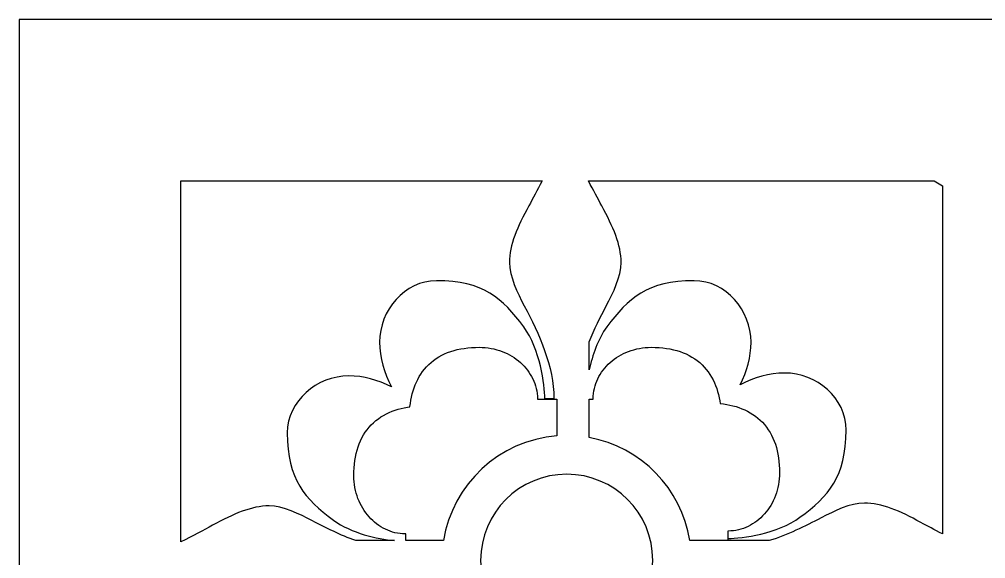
# Model space of a CAD drawing. Header units: centimetres. Extents: x 20.9 to 27, y -2.7 to 9.
# Drawn here: x 20.936 to 22.323, y 8.227 to 9.001 of the extents above; entities that cross this region are included whole.
import ezdxf

# ---------------------------------------------------------------- set-up
doc = ezdxf.new("R2010")
doc.units = ezdxf.units.CM
doc.header["$MEASUREMENT"] = 0
doc.layers.add('layer 1', color=7, linetype='Continuous')

msp = doc.modelspace()

# ---------------------------------------------------------------- linework, layer by layer
at = {"layer": 'layer 1', "color": 250}
for points, knots in [([(20.93631, -2.70131), (20.93631, -2.70131), (20.93631, 9.00077), (20.93631, 9.00077), (20.93631, 9.00077), (20.93631, 9.00077), (26.99977, 9.00077), (26.99977, 9.00077), (26.99977, 9.00077), (26.99977, 9.00077), (26.99977, -2.70131), (26.99977, -2.70131), (26.99977, -2.70131), (26.99977, -2.70131), (20.93631, -2.70131), (20.93631, -2.70131)], [0, 0, 0, 0, 0.2, 0.2, 0.2, 0.2, 0.4, 0.4, 0.4, 0.4, 0.6, 0.6, 0.6, 0.6, 1, 1, 1, 1]), ([(21.47463, 8.2533), (21.45035, 8.25578), (21.41254, 8.26378), (21.38717, 8.28266), (21.38717, 8.28266), (21.34627, 8.31291), (21.32093, 8.34071), (21.32093, 8.40778), (21.32093, 8.40778), (21.32093, 8.45358), (21.36344, 8.48956), (21.40925, 8.48956), (21.40925, 8.48956), (21.42997, 8.48956), (21.45137, 8.48353), (21.47032, 8.47397), (21.47032, 8.47397), (21.45996, 8.49358), (21.45334, 8.51603), (21.45334, 8.53774), (21.45334, 8.53774), (21.45334, 8.58355), (21.48932, 8.62606), (21.53512, 8.62606), (21.53512, 8.62606), (21.60219, 8.62606), (21.62998, 8.60072), (21.66024, 8.55982), (21.66024, 8.55982), (21.68396, 8.52794), (21.69051, 8.47641), (21.69051, 8.45678), (21.69051, 8.45678), (21.69051, 8.45678), (21.70359, 8.45678), (21.70359, 8.45678), (21.70359, 8.45678), (21.70359, 8.5034), (21.68233, 8.55001), (21.66106, 8.59008), (21.66106, 8.59008), (21.65124, 8.60889), (21.6398, 8.63179), (21.6398, 8.65224), (21.6398, 8.65224), (21.6398, 8.67678), (21.65124, 8.70376), (21.66761, 8.73319), (21.66761, 8.73319), (21.67327, 8.74363), (21.67981, 8.75591), (21.68654, 8.76905), (21.68654, 8.76905), (21.68654, 8.76905), (21.16804, 8.76905), (21.16804, 8.76905), (21.16804, 8.76905), (21.16804, 8.76905), (21.16804, 8.25134), (21.16804, 8.25134), (21.16804, 8.25134), (21.18488, 8.2598), (21.20078, 8.26823), (21.21379, 8.27529), (21.21379, 8.27529), (21.24322, 8.29166), (21.27021, 8.3031), (21.29475, 8.3031), (21.29475, 8.3031), (21.3152, 8.3031), (21.3381, 8.29166), (21.35691, 8.28183), (21.35691, 8.28183), (21.37636, 8.27151), (21.39735, 8.26119), (21.41913, 8.2533), (21.41913, 8.2533), (21.41913, 8.2533), (21.47463, 8.2533), (21.47463, 8.2533)], [0, 0, 0, 0, 0.047619, 0.047619, 0.047619, 0.047619, 0.0952381, 0.0952381, 0.0952381, 0.0952381, 0.1428571, 0.1428571, 0.1428571, 0.1428571, 0.1904762, 0.1904762, 0.1904762, 0.1904762, 0.2380952, 0.2380952, 0.2380952, 0.2380952, 0.2857143, 0.2857143, 0.2857143, 0.2857143, 0.3333333, 0.3333333, 0.3333333, 0.3333333, 0.3809524, 0.3809524, 0.3809524, 0.3809524, 0.4285714, 0.4285714, 0.4285714, 0.4285714, 0.4761905, 0.4761905, 0.4761905, 0.4761905, 0.5238095, 0.5238095, 0.5238095, 0.5238095, 0.5714286, 0.5714286, 0.5714286, 0.5714286, 0.6190476, 0.6190476, 0.6190476, 0.6190476, 0.6666667, 0.6666667, 0.6666667, 0.6666667, 0.7142857, 0.7142857, 0.7142857, 0.7142857, 0.7619048, 0.7619048, 0.7619048, 0.7619048, 0.8095238, 0.8095238, 0.8095238, 0.8095238, 0.8571429, 0.8571429, 0.8571429, 0.8571429, 0.9047619, 0.9047619, 0.9047619, 0.9047619, 1, 1, 1, 1]), ([(22.26134, 8.26287), (22.26134, 8.26287), (22.26134, 8.76187), (22.26134, 8.76187), (22.26134, 8.76187), (22.26134, 8.76187), (22.24938, 8.76905), (22.24938, 8.76905), (22.24938, 8.76905), (22.24938, 8.76905), (21.75336, 8.76905), (21.75336, 8.76905), (21.75336, 8.76905), (21.76009, 8.75591), (21.76662, 8.74363), (21.77229, 8.73319), (21.77229, 8.73319), (21.78865, 8.70376), (21.80009, 8.67678), (21.80009, 8.65224), (21.80009, 8.65224), (21.80009, 8.63179), (21.78865, 8.60889), (21.77883, 8.59008), (21.77883, 8.59008), (21.77019, 8.57381), (21.76156, 8.55647), (21.75435, 8.53848), (21.75435, 8.53848), (21.75435, 8.53848), (21.75435, 8.49804), (21.75435, 8.49804), (21.75435, 8.49804), (21.75878, 8.51887), (21.76662, 8.54231), (21.77965, 8.55982), (21.77965, 8.55982), (21.80991, 8.60072), (21.8377, 8.62606), (21.90478, 8.62606), (21.90478, 8.62606), (21.95058, 8.62606), (21.98655, 8.58355), (21.98655, 8.53774), (21.98655, 8.53774), (21.98655, 8.51702), (21.98052, 8.49562), (21.97096, 8.47666), (21.97096, 8.47666), (21.99057, 8.48702), (22.01302, 8.49365), (22.03473, 8.49365), (22.03473, 8.49365), (22.08054, 8.49365), (22.12306, 8.45767), (22.12306, 8.41187), (22.12306, 8.41187), (22.12306, 8.3448), (22.09771, 8.317), (22.05681, 8.28675), (22.05681, 8.28675), (22.02493, 8.26303), (21.9734, 8.25648), (21.95377, 8.25648), (21.95377, 8.25648), (21.95377, 8.25648), (21.95377, 8.2533), (21.95377, 8.2533), (21.95377, 8.2533), (21.95377, 8.2533), (22.01275, 8.2533), (22.01275, 8.2533), (22.01275, 8.2533), (22.03886, 8.26149), (22.06405, 8.27371), (22.08707, 8.28593), (22.08707, 8.28593), (22.10588, 8.29575), (22.12878, 8.30719), (22.14923, 8.30719), (22.14923, 8.30719), (22.17377, 8.30719), (22.20076, 8.29575), (22.23019, 8.27938), (22.23019, 8.27938), (22.23936, 8.2744), (22.24997, 8.26874), (22.26134, 8.26287)], [0, 0, 0, 0, 0.0434783, 0.0434783, 0.0434783, 0.0434783, 0.0869565, 0.0869565, 0.0869565, 0.0869565, 0.1304348, 0.1304348, 0.1304348, 0.1304348, 0.173913, 0.173913, 0.173913, 0.173913, 0.2173913, 0.2173913, 0.2173913, 0.2173913, 0.2608696, 0.2608696, 0.2608696, 0.2608696, 0.3043478, 0.3043478, 0.3043478, 0.3043478, 0.3478261, 0.3478261, 0.3478261, 0.3478261, 0.3913043, 0.3913043, 0.3913043, 0.3913043, 0.4347826, 0.4347826, 0.4347826, 0.4347826, 0.4782609, 0.4782609, 0.4782609, 0.4782609, 0.5217391, 0.5217391, 0.5217391, 0.5217391, 0.5652174, 0.5652174, 0.5652174, 0.5652174, 0.6086957, 0.6086957, 0.6086957, 0.6086957, 0.6521739, 0.6521739, 0.6521739, 0.6521739, 0.6956522, 0.6956522, 0.6956522, 0.6956522, 0.7391304, 0.7391304, 0.7391304, 0.7391304, 0.7826087, 0.7826087, 0.7826087, 0.7826087, 0.826087, 0.826087, 0.826087, 0.826087, 0.8695652, 0.8695652, 0.8695652, 0.8695652, 0.9130435, 0.9130435, 0.9130435, 0.9130435, 1, 1, 1, 1]), ([(21.49092, 8.2533), (21.49092, 8.2533), (21.54518, 8.2533), (21.54518, 8.2533), (21.54518, 8.2533), (21.55802, 8.3341), (21.62492, 8.39692), (21.70765, 8.40348), (21.70765, 8.40348), (21.70765, 8.40348), (21.70765, 8.45606), (21.70765, 8.45606), (21.70765, 8.45606), (21.70765, 8.45606), (21.67997, 8.45606), (21.67997, 8.45606), (21.67997, 8.45606), (21.67997, 8.45606), (21.67997, 8.45707), (21.67997, 8.45707), (21.67997, 8.45707), (21.67997, 8.45707), (21.67986, 8.46052), (21.67986, 8.46052), (21.67986, 8.46052), (21.67986, 8.46052), (21.67953, 8.46423), (21.67953, 8.46423), (21.67953, 8.46423), (21.67953, 8.46423), (21.67898, 8.46789), (21.67898, 8.46789), (21.67898, 8.46789), (21.67898, 8.46789), (21.67822, 8.47151), (21.67822, 8.47151), (21.67822, 8.47151), (21.67822, 8.47151), (21.67727, 8.47506), (21.67727, 8.47506), (21.67727, 8.47506), (21.67727, 8.47506), (21.67612, 8.47855), (21.67612, 8.47855), (21.67612, 8.47855), (21.67612, 8.47855), (21.67479, 8.48197), (21.67479, 8.48197), (21.67479, 8.48197), (21.67479, 8.48197), (21.67328, 8.48531), (21.67328, 8.48531), (21.67328, 8.48531), (21.67328, 8.48531), (21.67159, 8.48857), (21.67159, 8.48857), (21.67159, 8.48857), (21.67159, 8.48857), (21.66974, 8.49174), (21.66974, 8.49174), (21.66974, 8.49174), (21.66974, 8.49174), (21.66774, 8.49482), (21.66774, 8.49482), (21.66774, 8.49482), (21.66774, 8.49482), (21.66557, 8.49781), (21.66557, 8.49781), (21.66557, 8.49781), (21.66557, 8.49781), (21.66326, 8.50069), (21.66326, 8.50069), (21.66326, 8.50069), (21.66326, 8.50069), (21.6608, 8.50347), (21.6608, 8.50347), (21.6608, 8.50347), (21.6608, 8.50347), (21.6582, 8.50615), (21.6582, 8.50615), (21.6582, 8.50615), (21.6582, 8.50615), (21.65546, 8.50871), (21.65546, 8.50871), (21.65546, 8.50871), (21.65546, 8.50871), (21.65259, 8.51116), (21.65259, 8.51116), (21.65259, 8.51116), (21.65259, 8.51116), (21.64959, 8.51348), (21.64959, 8.51348), (21.64959, 8.51348), (21.64959, 8.51348), (21.64647, 8.51568), (21.64647, 8.51568), (21.64647, 8.51568), (21.64647, 8.51568), (21.64322, 8.51775), (21.64322, 8.51775), (21.64322, 8.51775), (21.64322, 8.51775), (21.63986, 8.51968), (21.63986, 8.51968), (21.63986, 8.51968), (21.63986, 8.51968), (21.63639, 8.52147), (21.63639, 8.52147), (21.63639, 8.52147), (21.63639, 8.52147), (21.63281, 8.52311), (21.63281, 8.52311), (21.63281, 8.52311), (21.63281, 8.52311), (21.62913, 8.52461), (21.62913, 8.52461), (21.62913, 8.52461), (21.62913, 8.52461), (21.62534, 8.52594), (21.62534, 8.52594), (21.62534, 8.52594), (21.62534, 8.52594), (21.62146, 8.52712), (21.62146, 8.52712), (21.62146, 8.52712), (21.62146, 8.52712), (21.61749, 8.52813), (21.61749, 8.52813), (21.61749, 8.52813), (21.61749, 8.52813), (21.61343, 8.52897), (21.61343, 8.52897), (21.61343, 8.52897), (21.61343, 8.52897), (21.60929, 8.52962), (21.60929, 8.52962), (21.60929, 8.52962), (21.60929, 8.52962), (21.60509, 8.5301), (21.60509, 8.5301), (21.60509, 8.5301), (21.60509, 8.5301), (21.60081, 8.53039), (21.60081, 8.53039), (21.60081, 8.53039), (21.60081, 8.53039), (21.59652, 8.53048), (21.59652, 8.53048), (21.59652, 8.53048), (21.59652, 8.53048), (21.59087, 8.53039), (21.59087, 8.53039), (21.59087, 8.53039), (21.59087, 8.53039), (21.58542, 8.53012), (21.58542, 8.53012), (21.58542, 8.53012), (21.58542, 8.53012), (21.58011, 8.52967), (21.58011, 8.52967), (21.58011, 8.52967), (21.58011, 8.52967), (21.57494, 8.52902), (21.57494, 8.52902), (21.57494, 8.52902), (21.57494, 8.52902), (21.5699, 8.52819), (21.5699, 8.52819), (21.5699, 8.52819), (21.5699, 8.52819), (21.56499, 8.52717), (21.56499, 8.52717), (21.56499, 8.52717), (21.56499, 8.52717), (21.56022, 8.52595), (21.56022, 8.52595), (21.56022, 8.52595), (21.56022, 8.52595), (21.55559, 8.52453), (21.55559, 8.52453), (21.55559, 8.52453), (21.55559, 8.52453), (21.55109, 8.52291), (21.55109, 8.52291), (21.55109, 8.52291), (21.55109, 8.52291), (21.54674, 8.52108), (21.54674, 8.52108), (21.54674, 8.52108), (21.54674, 8.52108), (21.54254, 8.51905), (21.54254, 8.51905), (21.54254, 8.51905), (21.54254, 8.51905), (21.5385, 8.51681), (21.5385, 8.51681), (21.5385, 8.51681), (21.5385, 8.51681), (21.53462, 8.51437), (21.53462, 8.51437), (21.53462, 8.51437), (21.53462, 8.51437), (21.53091, 8.51174), (21.53091, 8.51174), (21.53091, 8.51174), (21.53091, 8.51174), (21.52739, 8.50891), (21.52739, 8.50891), (21.52739, 8.50891), (21.52739, 8.50891), (21.52405, 8.5059), (21.52405, 8.5059), (21.52405, 8.5059), (21.52405, 8.5059), (21.52091, 8.50271), (21.52091, 8.50271), (21.52091, 8.50271), (21.52091, 8.50271), (21.51797, 8.49936), (21.51797, 8.49936), (21.51797, 8.49936), (21.51797, 8.49936), (21.51523, 8.49586), (21.51523, 8.49586), (21.51523, 8.49586), (21.51523, 8.49586), (21.51269, 8.49222), (21.51269, 8.49222), (21.51269, 8.49222), (21.51269, 8.49222), (21.51035, 8.48845), (21.51035, 8.48845), (21.51035, 8.48845), (21.51035, 8.48845), (21.50821, 8.48456), (21.50821, 8.48456), (21.50821, 8.48456), (21.50821, 8.48456), (21.50627, 8.48056), (21.50627, 8.48056), (21.50627, 8.48056), (21.50627, 8.48056), (21.50452, 8.47647), (21.50452, 8.47647), (21.50452, 8.47647), (21.50452, 8.47647), (21.50294, 8.47228), (21.50294, 8.47228), (21.50294, 8.47228), (21.50294, 8.47228), (21.50154, 8.468), (21.50154, 8.468), (21.50154, 8.468), (21.50154, 8.468), (21.50031, 8.46364), (21.50031, 8.46364), (21.50031, 8.46364), (21.50031, 8.46364), (21.49925, 8.45921), (21.49925, 8.45921), (21.49925, 8.45921), (21.49925, 8.45921), (21.49833, 8.45469), (21.49833, 8.45469), (21.49833, 8.45469), (21.49833, 8.45469), (21.49757, 8.4501), (21.49757, 8.4501), (21.49757, 8.4501), (21.49757, 8.4501), (21.49695, 8.44544), (21.49695, 8.44544), (21.49695, 8.44544), (21.49695, 8.44544), (21.49693, 8.44531), (21.49693, 8.44531), (21.49693, 8.44531), (21.49693, 8.44531), (21.49342, 8.44475), (21.49342, 8.44475), (21.49342, 8.44475), (21.49342, 8.44475), (21.48885, 8.44387), (21.48885, 8.44387), (21.48885, 8.44387), (21.48885, 8.44387), (21.48436, 8.44283), (21.48436, 8.44283), (21.48436, 8.44283), (21.48436, 8.44283), (21.47994, 8.44163), (21.47994, 8.44163), (21.47994, 8.44163), (21.47994, 8.44163), (21.47561, 8.44026), (21.47561, 8.44026), (21.47561, 8.44026), (21.47561, 8.44026), (21.47137, 8.43871), (21.47137, 8.43871), (21.47137, 8.43871), (21.47137, 8.43871), (21.46722, 8.43698), (21.46722, 8.43698), (21.46722, 8.43698), (21.46722, 8.43698), (21.46317, 8.43505), (21.46317, 8.43505), (21.46317, 8.43505), (21.46317, 8.43505), (21.45923, 8.43293), (21.45923, 8.43293), (21.45923, 8.43293), (21.45923, 8.43293), (21.45541, 8.43062), (21.45541, 8.43062), (21.45541, 8.43062), (21.45541, 8.43062), (21.45171, 8.42809), (21.45171, 8.42809), (21.45171, 8.42809), (21.45171, 8.42809), (21.44816, 8.42536), (21.44816, 8.42536), (21.44816, 8.42536), (21.44816, 8.42536), (21.44475, 8.42242), (21.44475, 8.42242), (21.44475, 8.42242), (21.44475, 8.42242), (21.44152, 8.41928), (21.44152, 8.41928), (21.44152, 8.41928), (21.44152, 8.41928), (21.43845, 8.41594), (21.43845, 8.41594), (21.43845, 8.41594), (21.43845, 8.41594), (21.43558, 8.41241), (21.43558, 8.41241), (21.43558, 8.41241), (21.43558, 8.41241), (21.43289, 8.4087), (21.43289, 8.4087), (21.43289, 8.4087), (21.43289, 8.4087), (21.43041, 8.4048), (21.43041, 8.4048), (21.43041, 8.4048), (21.43041, 8.4048), (21.42814, 8.40074), (21.42814, 8.40074), (21.42814, 8.40074), (21.42814, 8.40074), (21.42607, 8.39652), (21.42607, 8.39652), (21.42607, 8.39652), (21.42607, 8.39652), (21.42421, 8.39214), (21.42421, 8.39214), (21.42421, 8.39214), (21.42421, 8.39214), (21.42256, 8.38762), (21.42256, 8.38762), (21.42256, 8.38762), (21.42256, 8.38762), (21.42112, 8.38296), (21.42112, 8.38296), (21.42112, 8.38296), (21.42112, 8.38296), (21.41987, 8.37815), (21.41987, 8.37815), (21.41987, 8.37815), (21.41987, 8.37815), (21.41883, 8.37321), (21.41883, 8.37321), (21.41883, 8.37321), (21.41883, 8.37321), (21.41799, 8.36813), (21.41799, 8.36813), (21.41799, 8.36813), (21.41799, 8.36813), (21.41733, 8.36292), (21.41733, 8.36292), (21.41733, 8.36292), (21.41733, 8.36292), (21.41687, 8.35757), (21.41687, 8.35757), (21.41687, 8.35757), (21.41687, 8.35757), (21.41659, 8.35208), (21.41659, 8.35208), (21.41659, 8.35208), (21.41659, 8.35208), (21.4165, 8.34638), (21.4165, 8.34638), (21.4165, 8.34638), (21.4165, 8.34638), (21.4166, 8.3421), (21.4166, 8.3421), (21.4166, 8.3421), (21.4166, 8.3421), (21.41689, 8.33782), (21.41689, 8.33782), (21.41689, 8.33782), (21.41689, 8.33782), (21.41736, 8.33361), (21.41736, 8.33361), (21.41736, 8.33361), (21.41736, 8.33361), (21.41802, 8.32947), (21.41802, 8.32947), (21.41802, 8.32947), (21.41802, 8.32947), (21.41886, 8.32541), (21.41886, 8.32541), (21.41886, 8.32541), (21.41886, 8.32541), (21.41987, 8.32144), (21.41987, 8.32144), (21.41987, 8.32144), (21.41987, 8.32144), (21.42104, 8.31756), (21.42104, 8.31756), (21.42104, 8.31756), (21.42104, 8.31756), (21.42238, 8.31377), (21.42238, 8.31377), (21.42238, 8.31377), (21.42238, 8.31377), (21.42387, 8.31009), (21.42387, 8.31009), (21.42387, 8.31009), (21.42387, 8.31009), (21.42552, 8.30651), (21.42552, 8.30651), (21.42552, 8.30651), (21.42552, 8.30651), (21.42731, 8.30303), (21.42731, 8.30303), (21.42731, 8.30303), (21.42731, 8.30303), (21.42924, 8.29967), (21.42924, 8.29967), (21.42924, 8.29967), (21.42924, 8.29967), (21.43131, 8.29643), (21.43131, 8.29643), (21.43131, 8.29643), (21.43131, 8.29643), (21.43351, 8.2933), (21.43351, 8.2933), (21.43351, 8.2933), (21.43351, 8.2933), (21.43583, 8.2903), (21.43583, 8.2903), (21.43583, 8.2903), (21.43583, 8.2903), (21.43827, 8.28744), (21.43827, 8.28744), (21.43827, 8.28744), (21.43827, 8.28744), (21.44083, 8.2847), (21.44083, 8.2847), (21.44083, 8.2847), (21.44083, 8.2847), (21.44351, 8.2821), (21.44351, 8.2821), (21.44351, 8.2821), (21.44351, 8.2821), (21.44629, 8.27963), (21.44629, 8.27963), (21.44629, 8.27963), (21.44629, 8.27963), (21.44918, 8.27732), (21.44918, 8.27732), (21.44918, 8.27732), (21.44918, 8.27732), (21.45216, 8.27516), (21.45216, 8.27516), (21.45216, 8.27516), (21.45216, 8.27516), (21.45525, 8.27314), (21.45525, 8.27314), (21.45525, 8.27314), (21.45525, 8.27314), (21.45842, 8.27129), (21.45842, 8.27129), (21.45842, 8.27129), (21.45842, 8.27129), (21.46168, 8.26961), (21.46168, 8.26961), (21.46168, 8.26961), (21.46168, 8.26961), (21.46501, 8.2681), (21.46501, 8.2681), (21.46501, 8.2681), (21.46501, 8.2681), (21.46843, 8.26677), (21.46843, 8.26677), (21.46843, 8.26677), (21.46843, 8.26677), (21.47192, 8.26562), (21.47192, 8.26562), (21.47192, 8.26562), (21.47192, 8.26562), (21.47548, 8.26467), (21.47548, 8.26467), (21.47548, 8.26467), (21.47548, 8.26467), (21.4791, 8.26391), (21.4791, 8.26391), (21.4791, 8.26391), (21.4791, 8.26391), (21.48276, 8.26336), (21.48276, 8.26336), (21.48276, 8.26336), (21.48276, 8.26336), (21.48647, 8.26303), (21.48647, 8.26303), (21.48647, 8.26303), (21.48647, 8.26303), (21.48993, 8.26293), (21.48993, 8.26293), (21.48993, 8.26293), (21.48993, 8.26293), (21.49092, 8.26293), (21.49092, 8.26293), (21.49092, 8.26293), (21.49092, 8.26293), (21.49092, 8.2533), (21.49092, 8.2533)], [0, 0, 0, 0, 0.0074627, 0.0074627, 0.0074627, 0.0074627, 0.0149254, 0.0149254, 0.0149254, 0.0149254, 0.0223881, 0.0223881, 0.0223881, 0.0223881, 0.0298507, 0.0298507, 0.0298507, 0.0298507, 0.0373134, 0.0373134, 0.0373134, 0.0373134, 0.0447761, 0.0447761, 0.0447761, 0.0447761, 0.0522388, 0.0522388, 0.0522388, 0.0522388, 0.0597015, 0.0597015, 0.0597015, 0.0597015, 0.0671642, 0.0671642, 0.0671642, 0.0671642, 0.0746269, 0.0746269, 0.0746269, 0.0746269, 0.0820896, 0.0820896, 0.0820896, 0.0820896, 0.0895522, 0.0895522, 0.0895522, 0.0895522, 0.0970149, 0.0970149, 0.0970149, 0.0970149, 0.1044776, 0.1044776, 0.1044776, 0.1044776, 0.1119403, 0.1119403, 0.1119403, 0.1119403, 0.119403, 0.119403, 0.119403, 0.119403, 0.1268657, 0.1268657, 0.1268657, 0.1268657, 0.1343284, 0.1343284, 0.1343284, 0.1343284, 0.141791, 0.141791, 0.141791, 0.141791, 0.1492537, 0.1492537, 0.1492537, 0.1492537, 0.1567164, 0.1567164, 0.1567164, 0.1567164, 0.1641791, 0.1641791, 0.1641791, 0.1641791, 0.1716418, 0.1716418, 0.1716418, 0.1716418, 0.1791045, 0.1791045, 0.1791045, 0.1791045, 0.1865672, 0.1865672, 0.1865672, 0.1865672, 0.1940299, 0.1940299, 0.1940299, 0.1940299, 0.2014925, 0.2014925, 0.2014925, 0.2014925, 0.2089552, 0.2089552, 0.2089552, 0.2089552, 0.2164179, 0.2164179, 0.2164179, 0.2164179, 0.2238806, 0.2238806, 0.2238806, 0.2238806, 0.2313433, 0.2313433, 0.2313433, 0.2313433, 0.238806, 0.238806, 0.238806, 0.238806, 0.2462687, 0.2462687, 0.2462687, 0.2462687, 0.2537313, 0.2537313, 0.2537313, 0.2537313, 0.261194, 0.261194, 0.261194, 0.261194, 0.2686567, 0.2686567, 0.2686567, 0.2686567, 0.2761194, 0.2761194, 0.2761194, 0.2761194, 0.2835821, 0.2835821, 0.2835821, 0.2835821, 0.2910448, 0.2910448, 0.2910448, 0.2910448, 0.2985075, 0.2985075, 0.2985075, 0.2985075, 0.3059701, 0.3059701, 0.3059701, 0.3059701, 0.3134328, 0.3134328, 0.3134328, 0.3134328, 0.3208955, 0.3208955, 0.3208955, 0.3208955, 0.3283582, 0.3283582, 0.3283582, 0.3283582, 0.3358209, 0.3358209, 0.3358209, 0.3358209, 0.3432836, 0.3432836, 0.3432836, 0.3432836, 0.3507463, 0.3507463, 0.3507463, 0.3507463, 0.358209, 0.358209, 0.358209, 0.358209, 0.3656716, 0.3656716, 0.3656716, 0.3656716, 0.3731343, 0.3731343, 0.3731343, 0.3731343, 0.380597, 0.380597, 0.380597, 0.380597, 0.3880597, 0.3880597, 0.3880597, 0.3880597, 0.3955224, 0.3955224, 0.3955224, 0.3955224, 0.4029851, 0.4029851, 0.4029851, 0.4029851, 0.4104478, 0.4104478, 0.4104478, 0.4104478, 0.4179104, 0.4179104, 0.4179104, 0.4179104, 0.4253731, 0.4253731, 0.4253731, 0.4253731, 0.4328358, 0.4328358, 0.4328358, 0.4328358, 0.4402985, 0.4402985, 0.4402985, 0.4402985, 0.4477612, 0.4477612, 0.4477612, 0.4477612, 0.4552239, 0.4552239, 0.4552239, 0.4552239, 0.4626866, 0.4626866, 0.4626866, 0.4626866, 0.4701493, 0.4701493, 0.4701493, 0.4701493, 0.4776119, 0.4776119, 0.4776119, 0.4776119, 0.4850746, 0.4850746, 0.4850746, 0.4850746, 0.4925373, 0.4925373, 0.4925373, 0.4925373, 0.5, 0.5, 0.5, 0.5, 0.5074627, 0.5074627, 0.5074627, 0.5074627, 0.5149254, 0.5149254, 0.5149254, 0.5149254, 0.5223881, 0.5223881, 0.5223881, 0.5223881, 0.5298507, 0.5298507, 0.5298507, 0.5298507, 0.5373134, 0.5373134, 0.5373134, 0.5373134, 0.5447761, 0.5447761, 0.5447761, 0.5447761, 0.5522388, 0.5522388, 0.5522388, 0.5522388, 0.5597015, 0.5597015, 0.5597015, 0.5597015, 0.5671642, 0.5671642, 0.5671642, 0.5671642, 0.5746269, 0.5746269, 0.5746269, 0.5746269, 0.5820896, 0.5820896, 0.5820896, 0.5820896, 0.5895522, 0.5895522, 0.5895522, 0.5895522, 0.5970149, 0.5970149, 0.5970149, 0.5970149, 0.6044776, 0.6044776, 0.6044776, 0.6044776, 0.6119403, 0.6119403, 0.6119403, 0.6119403, 0.619403, 0.619403, 0.619403, 0.619403, 0.6268657, 0.6268657, 0.6268657, 0.6268657, 0.6343284, 0.6343284, 0.6343284, 0.6343284, 0.641791, 0.641791, 0.641791, 0.641791, 0.6492537, 0.6492537, 0.6492537, 0.6492537, 0.6567164, 0.6567164, 0.6567164, 0.6567164, 0.6641791, 0.6641791, 0.6641791, 0.6641791, 0.6716418, 0.6716418, 0.6716418, 0.6716418, 0.6791045, 0.6791045, 0.6791045, 0.6791045, 0.6865672, 0.6865672, 0.6865672, 0.6865672, 0.6940299, 0.6940299, 0.6940299, 0.6940299, 0.7014925, 0.7014925, 0.7014925, 0.7014925, 0.7089552, 0.7089552, 0.7089552, 0.7089552, 0.7164179, 0.7164179, 0.7164179, 0.7164179, 0.7238806, 0.7238806, 0.7238806, 0.7238806, 0.7313433, 0.7313433, 0.7313433, 0.7313433, 0.738806, 0.738806, 0.738806, 0.738806, 0.7462687, 0.7462687, 0.7462687, 0.7462687, 0.7537313, 0.7537313, 0.7537313, 0.7537313, 0.761194, 0.761194, 0.761194, 0.761194, 0.7686567, 0.7686567, 0.7686567, 0.7686567, 0.7761194, 0.7761194, 0.7761194, 0.7761194, 0.7835821, 0.7835821, 0.7835821, 0.7835821, 0.7910448, 0.7910448, 0.7910448, 0.7910448, 0.7985075, 0.7985075, 0.7985075, 0.7985075, 0.8059701, 0.8059701, 0.8059701, 0.8059701, 0.8134328, 0.8134328, 0.8134328, 0.8134328, 0.8208955, 0.8208955, 0.8208955, 0.8208955, 0.8283582, 0.8283582, 0.8283582, 0.8283582, 0.8358209, 0.8358209, 0.8358209, 0.8358209, 0.8432836, 0.8432836, 0.8432836, 0.8432836, 0.8507463, 0.8507463, 0.8507463, 0.8507463, 0.858209, 0.858209, 0.858209, 0.858209, 0.8656716, 0.8656716, 0.8656716, 0.8656716, 0.8731343, 0.8731343, 0.8731343, 0.8731343, 0.880597, 0.880597, 0.880597, 0.880597, 0.8880597, 0.8880597, 0.8880597, 0.8880597, 0.8955224, 0.8955224, 0.8955224, 0.8955224, 0.9029851, 0.9029851, 0.9029851, 0.9029851, 0.9104478, 0.9104478, 0.9104478, 0.9104478, 0.9179104, 0.9179104, 0.9179104, 0.9179104, 0.9253731, 0.9253731, 0.9253731, 0.9253731, 0.9328358, 0.9328358, 0.9328358, 0.9328358, 0.9402985, 0.9402985, 0.9402985, 0.9402985, 0.9477612, 0.9477612, 0.9477612, 0.9477612, 0.9552239, 0.9552239, 0.9552239, 0.9552239, 0.9626866, 0.9626866, 0.9626866, 0.9626866, 0.9701493, 0.9701493, 0.9701493, 0.9701493, 0.9776119, 0.9776119, 0.9776119, 0.9776119, 0.9850746, 0.9850746, 0.9850746, 0.9850746, 1, 1, 1, 1]), ([(21.75435, 8.45606), (21.75435, 8.45606), (21.75435, 8.40113), (21.75435, 8.40113), (21.75435, 8.40113), (21.82863, 8.38756), (21.88691, 8.32815), (21.89881, 8.2533), (21.89881, 8.2533), (21.89881, 8.2533), (21.95306, 8.2533), (21.95306, 8.2533), (21.95306, 8.2533), (21.95306, 8.2533), (21.95306, 8.26702), (21.95306, 8.26702), (21.95306, 8.26702), (21.95306, 8.26702), (21.95405, 8.26702), (21.95405, 8.26702), (21.95405, 8.26702), (21.95405, 8.26702), (21.95751, 8.26713), (21.95751, 8.26713), (21.95751, 8.26713), (21.95751, 8.26713), (21.96121, 8.26746), (21.96121, 8.26746), (21.96121, 8.26746), (21.96121, 8.26746), (21.96488, 8.26801), (21.96488, 8.26801), (21.96488, 8.26801), (21.96488, 8.26801), (21.9685, 8.26876), (21.9685, 8.26876), (21.9685, 8.26876), (21.9685, 8.26876), (21.97205, 8.26972), (21.97205, 8.26972), (21.97205, 8.26972), (21.97205, 8.26972), (21.97554, 8.27086), (21.97554, 8.27086), (21.97554, 8.27086), (21.97554, 8.27086), (21.97896, 8.2722), (21.97896, 8.2722), (21.97896, 8.2722), (21.97896, 8.2722), (21.9823, 8.27371), (21.9823, 8.27371), (21.9823, 8.27371), (21.9823, 8.27371), (21.98556, 8.27539), (21.98556, 8.27539), (21.98556, 8.27539), (21.98556, 8.27539), (21.98874, 8.27724), (21.98874, 8.27724), (21.98874, 8.27724), (21.98874, 8.27724), (21.99182, 8.27925), (21.99182, 8.27925), (21.99182, 8.27925), (21.99182, 8.27925), (21.9948, 8.28141), (21.9948, 8.28141), (21.9948, 8.28141), (21.9948, 8.28141), (21.99769, 8.28373), (21.99769, 8.28373), (21.99769, 8.28373), (21.99769, 8.28373), (22.00047, 8.28619), (22.00047, 8.28619), (22.00047, 8.28619), (22.00047, 8.28619), (22.00314, 8.28879), (22.00314, 8.28879), (22.00314, 8.28879), (22.00314, 8.28879), (22.0057, 8.29153), (22.0057, 8.29153), (22.0057, 8.29153), (22.0057, 8.29153), (22.00815, 8.2944), (22.00815, 8.2944), (22.00815, 8.2944), (22.00815, 8.2944), (22.01047, 8.29739), (22.01047, 8.29739), (22.01047, 8.29739), (22.01047, 8.29739), (22.01267, 8.30052), (22.01267, 8.30052), (22.01267, 8.30052), (22.01267, 8.30052), (22.01474, 8.30376), (22.01474, 8.30376), (22.01474, 8.30376), (22.01474, 8.30376), (22.01667, 8.30712), (22.01667, 8.30712), (22.01667, 8.30712), (22.01667, 8.30712), (22.01846, 8.31059), (22.01846, 8.31059), (22.01846, 8.31059), (22.01846, 8.31059), (22.02011, 8.31417), (22.02011, 8.31417), (22.02011, 8.31417), (22.02011, 8.31417), (22.0216, 8.31786), (22.0216, 8.31786), (22.0216, 8.31786), (22.0216, 8.31786), (22.02294, 8.32165), (22.02294, 8.32165), (22.02294, 8.32165), (22.02294, 8.32165), (22.02411, 8.32553), (22.02411, 8.32553), (22.02411, 8.32553), (22.02411, 8.32553), (22.02512, 8.3295), (22.02512, 8.3295), (22.02512, 8.3295), (22.02512, 8.3295), (22.02596, 8.33355), (22.02596, 8.33355), (22.02596, 8.33355), (22.02596, 8.33355), (22.02662, 8.33769), (22.02662, 8.33769), (22.02662, 8.33769), (22.02662, 8.33769), (22.02709, 8.3419), (22.02709, 8.3419), (22.02709, 8.3419), (22.02709, 8.3419), (22.02738, 8.34618), (22.02738, 8.34618), (22.02738, 8.34618), (22.02738, 8.34618), (22.02748, 8.35047), (22.02748, 8.35047), (22.02748, 8.35047), (22.02748, 8.35047), (22.02739, 8.35612), (22.02739, 8.35612), (22.02739, 8.35612), (22.02739, 8.35612), (22.02711, 8.36157), (22.02711, 8.36157), (22.02711, 8.36157), (22.02711, 8.36157), (22.02666, 8.36687), (22.02666, 8.36687), (22.02666, 8.36687), (22.02666, 8.36687), (22.02602, 8.37205), (22.02602, 8.37205), (22.02602, 8.37205), (22.02602, 8.37205), (22.02519, 8.37709), (22.02519, 8.37709), (22.02519, 8.37709), (22.02519, 8.37709), (22.02416, 8.38199), (22.02416, 8.38199), (22.02416, 8.38199), (22.02416, 8.38199), (22.02294, 8.38676), (22.02294, 8.38676), (22.02294, 8.38676), (22.02294, 8.38676), (22.02152, 8.3914), (22.02152, 8.3914), (22.02152, 8.3914), (22.02152, 8.3914), (22.0199, 8.39589), (22.0199, 8.39589), (22.0199, 8.39589), (22.0199, 8.39589), (22.01807, 8.40024), (22.01807, 8.40024), (22.01807, 8.40024), (22.01807, 8.40024), (22.01604, 8.40444), (22.01604, 8.40444), (22.01604, 8.40444), (22.01604, 8.40444), (22.01381, 8.40849), (22.01381, 8.40849), (22.01381, 8.40849), (22.01381, 8.40849), (22.01137, 8.41237), (22.01137, 8.41237), (22.01137, 8.41237), (22.01137, 8.41237), (22.00873, 8.41607), (22.00873, 8.41607), (22.00873, 8.41607), (22.00873, 8.41607), (22.0059, 8.4196), (22.0059, 8.4196), (22.0059, 8.4196), (22.0059, 8.4196), (22.00289, 8.42293), (22.00289, 8.42293), (22.00289, 8.42293), (22.00289, 8.42293), (21.9997, 8.42608), (21.9997, 8.42608), (21.9997, 8.42608), (21.9997, 8.42608), (21.99635, 8.42902), (21.99635, 8.42902), (21.99635, 8.42902), (21.99635, 8.42902), (21.99285, 8.43176), (21.99285, 8.43176), (21.99285, 8.43176), (21.99285, 8.43176), (21.98921, 8.4343), (21.98921, 8.4343), (21.98921, 8.4343), (21.98921, 8.4343), (21.98544, 8.43663), (21.98544, 8.43663), (21.98544, 8.43663), (21.98544, 8.43663), (21.98155, 8.43877), (21.98155, 8.43877), (21.98155, 8.43877), (21.98155, 8.43877), (21.97756, 8.44071), (21.97756, 8.44071), (21.97756, 8.44071), (21.97756, 8.44071), (21.97346, 8.44247), (21.97346, 8.44247), (21.97346, 8.44247), (21.97346, 8.44247), (21.96927, 8.44404), (21.96927, 8.44404), (21.96927, 8.44404), (21.96927, 8.44404), (21.965, 8.44544), (21.965, 8.44544), (21.965, 8.44544), (21.965, 8.44544), (21.96064, 8.44667), (21.96064, 8.44667), (21.96064, 8.44667), (21.96064, 8.44667), (21.9562, 8.44774), (21.9562, 8.44774), (21.9562, 8.44774), (21.9562, 8.44774), (21.95169, 8.44865), (21.95169, 8.44865), (21.95169, 8.44865), (21.95169, 8.44865), (21.9471, 8.44941), (21.9471, 8.44941), (21.9471, 8.44941), (21.9471, 8.44941), (21.94244, 8.45004), (21.94244, 8.45004), (21.94244, 8.45004), (21.94244, 8.45004), (21.9423, 8.45005), (21.9423, 8.45005), (21.9423, 8.45005), (21.9423, 8.45005), (21.94175, 8.45356), (21.94175, 8.45356), (21.94175, 8.45356), (21.94175, 8.45356), (21.94086, 8.45813), (21.94086, 8.45813), (21.94086, 8.45813), (21.94086, 8.45813), (21.93982, 8.46263), (21.93982, 8.46263), (21.93982, 8.46263), (21.93982, 8.46263), (21.93862, 8.46704), (21.93862, 8.46704), (21.93862, 8.46704), (21.93862, 8.46704), (21.93725, 8.47137), (21.93725, 8.47137), (21.93725, 8.47137), (21.93725, 8.47137), (21.9357, 8.47561), (21.9357, 8.47561), (21.9357, 8.47561), (21.9357, 8.47561), (21.93397, 8.47977), (21.93397, 8.47977), (21.93397, 8.47977), (21.93397, 8.47977), (21.93205, 8.48382), (21.93205, 8.48382), (21.93205, 8.48382), (21.93205, 8.48382), (21.92993, 8.48775), (21.92993, 8.48775), (21.92993, 8.48775), (21.92993, 8.48775), (21.92761, 8.49158), (21.92761, 8.49158), (21.92761, 8.49158), (21.92761, 8.49158), (21.92508, 8.49527), (21.92508, 8.49527), (21.92508, 8.49527), (21.92508, 8.49527), (21.92236, 8.49883), (21.92236, 8.49883), (21.92236, 8.49883), (21.92236, 8.49883), (21.91942, 8.50223), (21.91942, 8.50223), (21.91942, 8.50223), (21.91942, 8.50223), (21.91628, 8.50547), (21.91628, 8.50547), (21.91628, 8.50547), (21.91628, 8.50547), (21.91294, 8.50853), (21.91294, 8.50853), (21.91294, 8.50853), (21.91294, 8.50853), (21.90941, 8.51141), (21.90941, 8.51141), (21.90941, 8.51141), (21.90941, 8.51141), (21.90569, 8.51409), (21.90569, 8.51409), (21.90569, 8.51409), (21.90569, 8.51409), (21.9018, 8.51657), (21.9018, 8.51657), (21.9018, 8.51657), (21.9018, 8.51657), (21.89773, 8.51885), (21.89773, 8.51885), (21.89773, 8.51885), (21.89773, 8.51885), (21.89351, 8.52091), (21.89351, 8.52091), (21.89351, 8.52091), (21.89351, 8.52091), (21.88914, 8.52277), (21.88914, 8.52277), (21.88914, 8.52277), (21.88914, 8.52277), (21.88462, 8.52442), (21.88462, 8.52442), (21.88462, 8.52442), (21.88462, 8.52442), (21.87995, 8.52587), (21.87995, 8.52587), (21.87995, 8.52587), (21.87995, 8.52587), (21.87515, 8.52711), (21.87515, 8.52711), (21.87515, 8.52711), (21.87515, 8.52711), (21.87021, 8.52815), (21.87021, 8.52815), (21.87021, 8.52815), (21.87021, 8.52815), (21.86513, 8.529), (21.86513, 8.529), (21.86513, 8.529), (21.86513, 8.529), (21.85992, 8.52965), (21.85992, 8.52965), (21.85992, 8.52965), (21.85992, 8.52965), (21.85457, 8.53012), (21.85457, 8.53012), (21.85457, 8.53012), (21.85457, 8.53012), (21.84907, 8.53039), (21.84907, 8.53039), (21.84907, 8.53039), (21.84907, 8.53039), (21.84337, 8.53049), (21.84337, 8.53049), (21.84337, 8.53049), (21.84337, 8.53049), (21.83909, 8.53039), (21.83909, 8.53039), (21.83909, 8.53039), (21.83909, 8.53039), (21.83481, 8.5301), (21.83481, 8.5301), (21.83481, 8.5301), (21.83481, 8.5301), (21.8306, 8.52962), (21.8306, 8.52962), (21.8306, 8.52962), (21.8306, 8.52962), (21.82646, 8.52897), (21.82646, 8.52897), (21.82646, 8.52897), (21.82646, 8.52897), (21.8224, 8.52813), (21.8224, 8.52813), (21.8224, 8.52813), (21.8224, 8.52813), (21.81843, 8.52712), (21.81843, 8.52712), (21.81843, 8.52712), (21.81843, 8.52712), (21.81455, 8.52594), (21.81455, 8.52594), (21.81455, 8.52594), (21.81455, 8.52594), (21.81077, 8.52461), (21.81077, 8.52461), (21.81077, 8.52461), (21.81077, 8.52461), (21.80708, 8.52311), (21.80708, 8.52311), (21.80708, 8.52311), (21.80708, 8.52311), (21.8035, 8.52147), (21.8035, 8.52147), (21.8035, 8.52147), (21.8035, 8.52147), (21.80003, 8.51968), (21.80003, 8.51968), (21.80003, 8.51968), (21.80003, 8.51968), (21.79667, 8.51775), (21.79667, 8.51775), (21.79667, 8.51775), (21.79667, 8.51775), (21.79342, 8.51568), (21.79342, 8.51568), (21.79342, 8.51568), (21.79342, 8.51568), (21.7903, 8.51348), (21.7903, 8.51348), (21.7903, 8.51348), (21.7903, 8.51348), (21.7873, 8.51116), (21.7873, 8.51116), (21.7873, 8.51116), (21.7873, 8.51116), (21.78443, 8.50871), (21.78443, 8.50871), (21.78443, 8.50871), (21.78443, 8.50871), (21.78169, 8.50615), (21.78169, 8.50615), (21.78169, 8.50615), (21.78169, 8.50615), (21.77909, 8.50348), (21.77909, 8.50348), (21.77909, 8.50348), (21.77909, 8.50348), (21.77663, 8.50069), (21.77663, 8.50069), (21.77663, 8.50069), (21.77663, 8.50069), (21.77432, 8.49781), (21.77432, 8.49781), (21.77432, 8.49781), (21.77432, 8.49781), (21.77215, 8.49482), (21.77215, 8.49482), (21.77215, 8.49482), (21.77215, 8.49482), (21.77014, 8.49174), (21.77014, 8.49174), (21.77014, 8.49174), (21.77014, 8.49174), (21.76829, 8.48857), (21.76829, 8.48857), (21.76829, 8.48857), (21.76829, 8.48857), (21.76661, 8.48531), (21.76661, 8.48531), (21.76661, 8.48531), (21.76661, 8.48531), (21.7651, 8.48197), (21.7651, 8.48197), (21.7651, 8.48197), (21.7651, 8.48197), (21.76376, 8.47855), (21.76376, 8.47855), (21.76376, 8.47855), (21.76376, 8.47855), (21.76261, 8.47506), (21.76261, 8.47506), (21.76261, 8.47506), (21.76261, 8.47506), (21.76166, 8.47151), (21.76166, 8.47151), (21.76166, 8.47151), (21.76166, 8.47151), (21.7609, 8.46789), (21.7609, 8.46789), (21.7609, 8.46789), (21.7609, 8.46789), (21.76036, 8.46422), (21.76036, 8.46422), (21.76036, 8.46422), (21.76036, 8.46422), (21.76002, 8.46051), (21.76002, 8.46051), (21.76002, 8.46051), (21.76002, 8.46051), (21.75992, 8.45706), (21.75992, 8.45706), (21.75992, 8.45706), (21.75992, 8.45706), (21.75992, 8.45606), (21.75992, 8.45606), (21.75992, 8.45606), (21.75992, 8.45606), (21.75435, 8.45606), (21.75435, 8.45606)], [0, 0, 0, 0, 0.0074627, 0.0074627, 0.0074627, 0.0074627, 0.0149254, 0.0149254, 0.0149254, 0.0149254, 0.0223881, 0.0223881, 0.0223881, 0.0223881, 0.0298507, 0.0298507, 0.0298507, 0.0298507, 0.0373134, 0.0373134, 0.0373134, 0.0373134, 0.0447761, 0.0447761, 0.0447761, 0.0447761, 0.0522388, 0.0522388, 0.0522388, 0.0522388, 0.0597015, 0.0597015, 0.0597015, 0.0597015, 0.0671642, 0.0671642, 0.0671642, 0.0671642, 0.0746269, 0.0746269, 0.0746269, 0.0746269, 0.0820896, 0.0820896, 0.0820896, 0.0820896, 0.0895522, 0.0895522, 0.0895522, 0.0895522, 0.0970149, 0.0970149, 0.0970149, 0.0970149, 0.1044776, 0.1044776, 0.1044776, 0.1044776, 0.1119403, 0.1119403, 0.1119403, 0.1119403, 0.119403, 0.119403, 0.119403, 0.119403, 0.1268657, 0.1268657, 0.1268657, 0.1268657, 0.1343284, 0.1343284, 0.1343284, 0.1343284, 0.141791, 0.141791, 0.141791, 0.141791, 0.1492537, 0.1492537, 0.1492537, 0.1492537, 0.1567164, 0.1567164, 0.1567164, 0.1567164, 0.1641791, 0.1641791, 0.1641791, 0.1641791, 0.1716418, 0.1716418, 0.1716418, 0.1716418, 0.1791045, 0.1791045, 0.1791045, 0.1791045, 0.1865672, 0.1865672, 0.1865672, 0.1865672, 0.1940299, 0.1940299, 0.1940299, 0.1940299, 0.2014925, 0.2014925, 0.2014925, 0.2014925, 0.2089552, 0.2089552, 0.2089552, 0.2089552, 0.2164179, 0.2164179, 0.2164179, 0.2164179, 0.2238806, 0.2238806, 0.2238806, 0.2238806, 0.2313433, 0.2313433, 0.2313433, 0.2313433, 0.238806, 0.238806, 0.238806, 0.238806, 0.2462687, 0.2462687, 0.2462687, 0.2462687, 0.2537313, 0.2537313, 0.2537313, 0.2537313, 0.261194, 0.261194, 0.261194, 0.261194, 0.2686567, 0.2686567, 0.2686567, 0.2686567, 0.2761194, 0.2761194, 0.2761194, 0.2761194, 0.2835821, 0.2835821, 0.2835821, 0.2835821, 0.2910448, 0.2910448, 0.2910448, 0.2910448, 0.2985075, 0.2985075, 0.2985075, 0.2985075, 0.3059701, 0.3059701, 0.3059701, 0.3059701, 0.3134328, 0.3134328, 0.3134328, 0.3134328, 0.3208955, 0.3208955, 0.3208955, 0.3208955, 0.3283582, 0.3283582, 0.3283582, 0.3283582, 0.3358209, 0.3358209, 0.3358209, 0.3358209, 0.3432836, 0.3432836, 0.3432836, 0.3432836, 0.3507463, 0.3507463, 0.3507463, 0.3507463, 0.358209, 0.358209, 0.358209, 0.358209, 0.3656716, 0.3656716, 0.3656716, 0.3656716, 0.3731343, 0.3731343, 0.3731343, 0.3731343, 0.380597, 0.380597, 0.380597, 0.380597, 0.3880597, 0.3880597, 0.3880597, 0.3880597, 0.3955224, 0.3955224, 0.3955224, 0.3955224, 0.4029851, 0.4029851, 0.4029851, 0.4029851, 0.4104478, 0.4104478, 0.4104478, 0.4104478, 0.4179104, 0.4179104, 0.4179104, 0.4179104, 0.4253731, 0.4253731, 0.4253731, 0.4253731, 0.4328358, 0.4328358, 0.4328358, 0.4328358, 0.4402985, 0.4402985, 0.4402985, 0.4402985, 0.4477612, 0.4477612, 0.4477612, 0.4477612, 0.4552239, 0.4552239, 0.4552239, 0.4552239, 0.4626866, 0.4626866, 0.4626866, 0.4626866, 0.4701493, 0.4701493, 0.4701493, 0.4701493, 0.4776119, 0.4776119, 0.4776119, 0.4776119, 0.4850746, 0.4850746, 0.4850746, 0.4850746, 0.4925373, 0.4925373, 0.4925373, 0.4925373, 0.5, 0.5, 0.5, 0.5, 0.5074627, 0.5074627, 0.5074627, 0.5074627, 0.5149254, 0.5149254, 0.5149254, 0.5149254, 0.5223881, 0.5223881, 0.5223881, 0.5223881, 0.5298507, 0.5298507, 0.5298507, 0.5298507, 0.5373134, 0.5373134, 0.5373134, 0.5373134, 0.5447761, 0.5447761, 0.5447761, 0.5447761, 0.5522388, 0.5522388, 0.5522388, 0.5522388, 0.5597015, 0.5597015, 0.5597015, 0.5597015, 0.5671642, 0.5671642, 0.5671642, 0.5671642, 0.5746269, 0.5746269, 0.5746269, 0.5746269, 0.5820896, 0.5820896, 0.5820896, 0.5820896, 0.5895522, 0.5895522, 0.5895522, 0.5895522, 0.5970149, 0.5970149, 0.5970149, 0.5970149, 0.6044776, 0.6044776, 0.6044776, 0.6044776, 0.6119403, 0.6119403, 0.6119403, 0.6119403, 0.619403, 0.619403, 0.619403, 0.619403, 0.6268657, 0.6268657, 0.6268657, 0.6268657, 0.6343284, 0.6343284, 0.6343284, 0.6343284, 0.641791, 0.641791, 0.641791, 0.641791, 0.6492537, 0.6492537, 0.6492537, 0.6492537, 0.6567164, 0.6567164, 0.6567164, 0.6567164, 0.6641791, 0.6641791, 0.6641791, 0.6641791, 0.6716418, 0.6716418, 0.6716418, 0.6716418, 0.6791045, 0.6791045, 0.6791045, 0.6791045, 0.6865672, 0.6865672, 0.6865672, 0.6865672, 0.6940299, 0.6940299, 0.6940299, 0.6940299, 0.7014925, 0.7014925, 0.7014925, 0.7014925, 0.7089552, 0.7089552, 0.7089552, 0.7089552, 0.7164179, 0.7164179, 0.7164179, 0.7164179, 0.7238806, 0.7238806, 0.7238806, 0.7238806, 0.7313433, 0.7313433, 0.7313433, 0.7313433, 0.738806, 0.738806, 0.738806, 0.738806, 0.7462687, 0.7462687, 0.7462687, 0.7462687, 0.7537313, 0.7537313, 0.7537313, 0.7537313, 0.761194, 0.761194, 0.761194, 0.761194, 0.7686567, 0.7686567, 0.7686567, 0.7686567, 0.7761194, 0.7761194, 0.7761194, 0.7761194, 0.7835821, 0.7835821, 0.7835821, 0.7835821, 0.7910448, 0.7910448, 0.7910448, 0.7910448, 0.7985075, 0.7985075, 0.7985075, 0.7985075, 0.8059701, 0.8059701, 0.8059701, 0.8059701, 0.8134328, 0.8134328, 0.8134328, 0.8134328, 0.8208955, 0.8208955, 0.8208955, 0.8208955, 0.8283582, 0.8283582, 0.8283582, 0.8283582, 0.8358209, 0.8358209, 0.8358209, 0.8358209, 0.8432836, 0.8432836, 0.8432836, 0.8432836, 0.8507463, 0.8507463, 0.8507463, 0.8507463, 0.858209, 0.858209, 0.858209, 0.858209, 0.8656716, 0.8656716, 0.8656716, 0.8656716, 0.8731343, 0.8731343, 0.8731343, 0.8731343, 0.880597, 0.880597, 0.880597, 0.880597, 0.8880597, 0.8880597, 0.8880597, 0.8880597, 0.8955224, 0.8955224, 0.8955224, 0.8955224, 0.9029851, 0.9029851, 0.9029851, 0.9029851, 0.9104478, 0.9104478, 0.9104478, 0.9104478, 0.9179104, 0.9179104, 0.9179104, 0.9179104, 0.9253731, 0.9253731, 0.9253731, 0.9253731, 0.9328358, 0.9328358, 0.9328358, 0.9328358, 0.9402985, 0.9402985, 0.9402985, 0.9402985, 0.9477612, 0.9477612, 0.9477612, 0.9477612, 0.9552239, 0.9552239, 0.9552239, 0.9552239, 0.9626866, 0.9626866, 0.9626866, 0.9626866, 0.9701493, 0.9701493, 0.9701493, 0.9701493, 0.9776119, 0.9776119, 0.9776119, 0.9776119, 0.9850746, 0.9850746, 0.9850746, 0.9850746, 1, 1, 1, 1]), ([(21.59848, 8.225), (21.59848, 8.2932), (21.65379, 8.34851), (21.72199, 8.34851), (21.72199, 8.34851), (21.79019, 8.34851), (21.8455, 8.2932), (21.8455, 8.225), (21.8455, 8.225), (21.8455, 8.1568), (21.79019, 8.10149), (21.72199, 8.10149), (21.72199, 8.10149), (21.65379, 8.10149), (21.59848, 8.1568), (21.59848, 8.225)], [0, 0, 0, 0, 0.2, 0.2, 0.2, 0.2, 0.4, 0.4, 0.4, 0.4, 0.6, 0.6, 0.6, 0.6, 1, 1, 1, 1])]:
    msp.add_open_spline(points, degree=3, knots=knots, dxfattribs=at)

doc.saveas('drawing.dxf')
